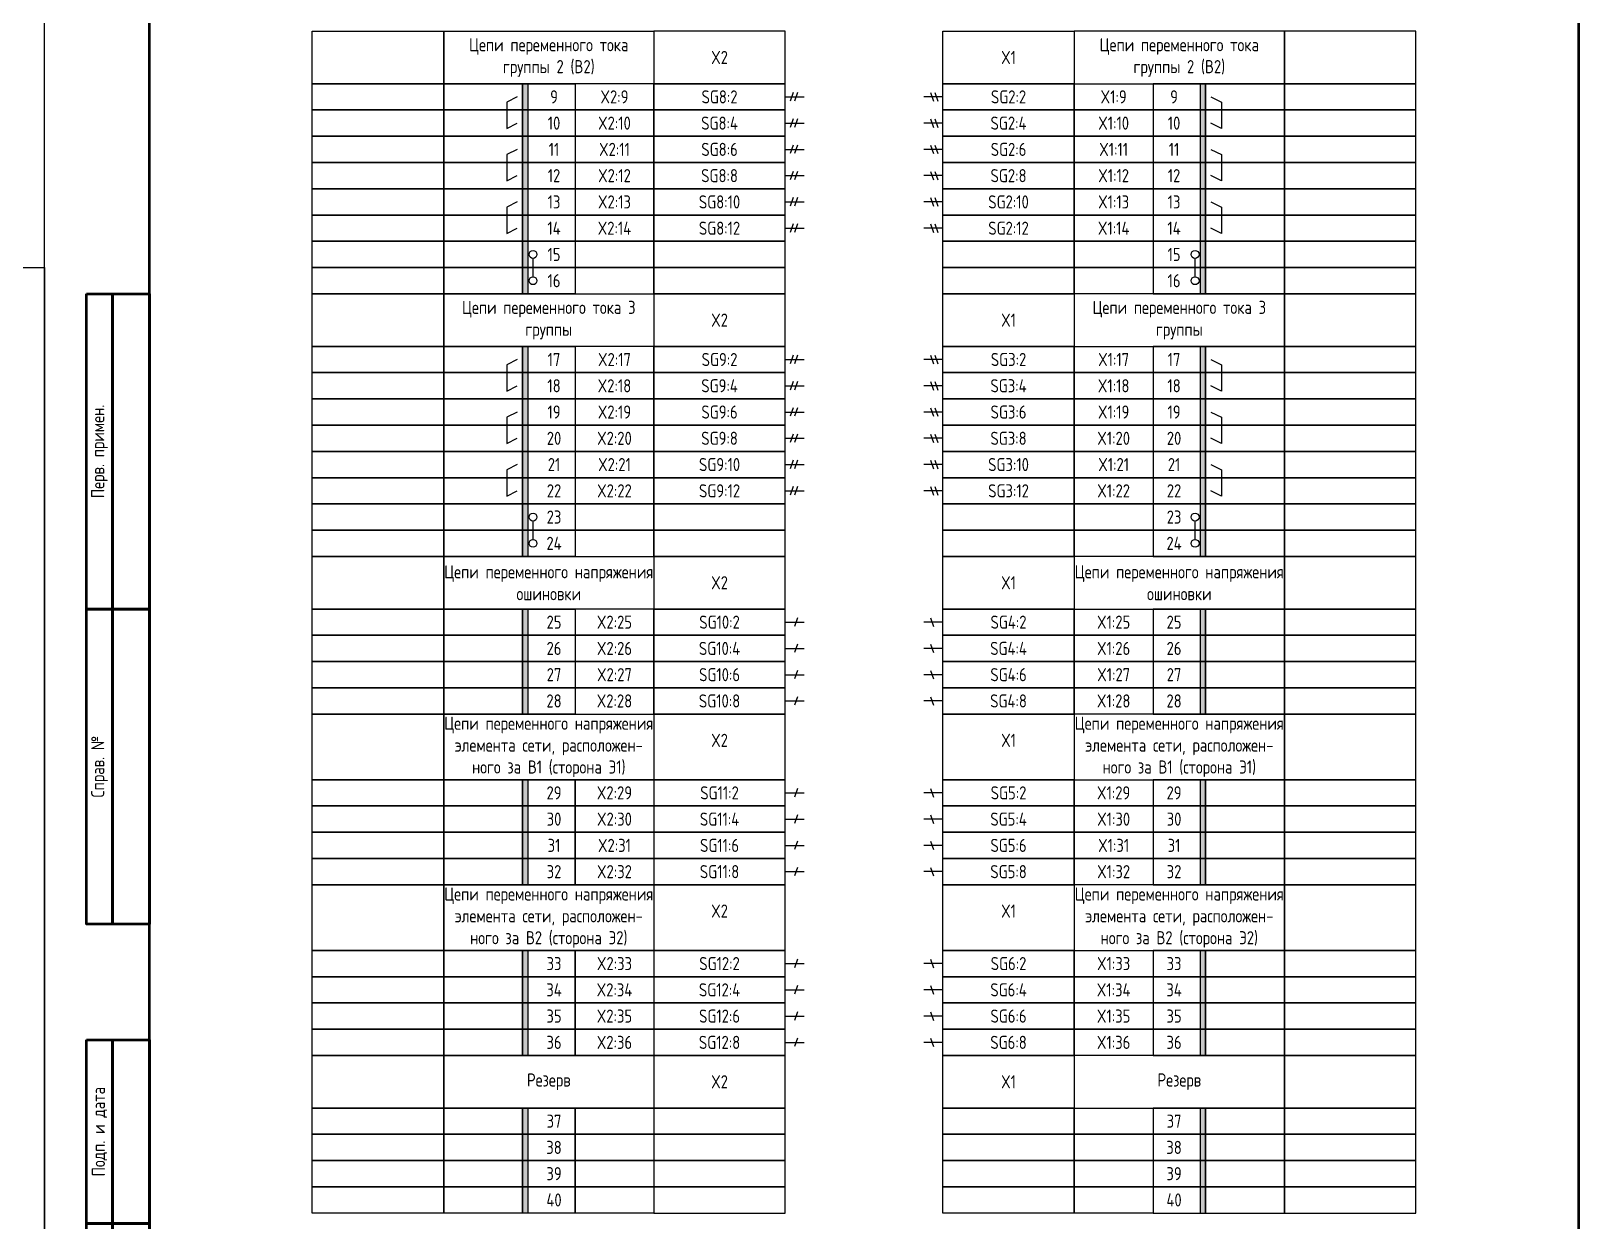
# Model space of a CAD drawing. Header units: millimetres. Extents: x -1102 to 3953, y -90 to 618.
# Drawn here: x 2517.5 to 2814.5, y 115.5 to 342 of the extents above; entities that cross this region are included whole.
import ezdxf

# ---------------------------------------------------------------- set-up
doc = ezdxf.new("R2010")
doc.units = ezdxf.units.MM
doc.styles.add('Gost_type_A', font='GOST_A.TTF')

# ---------------------------------------------------------------- blocks, each defined once
blk = doc.blocks.new('Штамп левый верхний')
at = {"lineweight": 50}
for points in [[(-12, 0), (-7, 0), (-7, -60), (-12, -60)], [(-7, 0), (0, 0), (0, -60), (-7, -60)], [(-12, -60), (-7, -60), (-7, -120), (-12, -120)], [(-7, -60), (0, -60), (0, -120), (-7, -120)]]:
    blk.add_lwpolyline(points, close=True, dxfattribs=at)
at = {"char_height": 2.5, "width": 60, "attachment_point": 5, "rotation": 90, "style": 'Gost_type_A'}
for s, insert in [('Перв. примен.', (-9.5, -30)), ('Справ. №', (-9.5, -90))]:
    blk.add_mtext(s, dxfattribs=dict(at, insert=insert))
blk = doc.blocks.new('Штамп левый нижний')
at = {"lineweight": 50}
for points in [[(-12, 145), (-7, 145), (-7, 110), (-12, 110)], [(-7, 145), (0, 145), (0, 110), (-7, 110)], [(-12, 110), (-7, 110), (-7, 85), (-12, 85)], [(-7, 110), (0, 110), (0, 85), (-7, 85)], [(-12, 85), (-7, 85), (-7, 60), (-12, 60)], [(-7, 85), (0, 85), (0, 60), (-7, 60)], [(-12, 60), (-7, 60), (-7, 25), (-12, 25)], [(-7, 60), (0, 60), (0, 25), (-7, 25)], [(-12, 25), (-7, 25), (-7, 0), (-12, 0)], [(-7, 25), (0, 25), (0, 0), (-7, 0)]]:
    blk.add_lwpolyline(points, close=True, dxfattribs=at)
at = {"char_height": 2.5, "attachment_point": 5, "rotation": 90, "style": 'Gost_type_A'}
for s, insert, width in [('Подп. и дата', (-9.5, 127.5), 35), ('Инв. № дубл.', (-9.5, 97.5), 25), ('Взам. инв. №', (-9.5, 72.5), 25), ('Подп. и дата', (-9.5, 42.5), 35), ('Инв. N подл.', (-9.5, 12.5), 25)]:
    blk.add_mtext(s, dxfattribs=dict(at, insert=insert, width=width))
blk = doc.blocks.new('Формат_А3')
blk.add_lwpolyline([(-420, 297), (0, 297), (0, 0), (-420, 0)], close=True)

msp = doc.modelspace()

# ---------------------------------------------------------------- hatches: boundary and pattern name
h = msp.add_hatch(color=256)
h.dxf.hatch_style = 1
h.paths.add_polyline_path([(2612, 332), (2611, 332), (2611, 292), (2612, 292)])
h = msp.add_hatch(color=256)
h.dxf.hatch_style = 1
h.paths.add_polyline_path([(2740, 332), (2741, 332), (2741, 292), (2740, 292)])
h = msp.add_hatch(color=256)
h.dxf.hatch_style = 1
h.paths.add_polyline_path([(2612, 282), (2611, 282), (2611, 242), (2612, 242)])
h = msp.add_hatch(color=256)
h.dxf.hatch_style = 1
h.paths.add_polyline_path([(2740, 282), (2741, 282), (2741, 242), (2740, 242)])
h = msp.add_hatch(color=256)
h.dxf.hatch_style = 1
h.paths.add_polyline_path([(2612, 232), (2611, 232), (2611, 212), (2612, 212)])
h = msp.add_hatch(color=256)
h.dxf.hatch_style = 1
h.paths.add_polyline_path([(2740, 232), (2741, 232), (2741, 212), (2740, 212)])
h = msp.add_hatch(color=256)
h.dxf.hatch_style = 1
h.paths.add_polyline_path([(2612, 199.5), (2611, 199.5), (2611, 179.5), (2612, 179.5)])
h = msp.add_hatch(color=256)
h.dxf.hatch_style = 1
h.paths.add_polyline_path([(2740, 199.5), (2741, 199.5), (2741, 179.5), (2740, 179.5)])
h = msp.add_hatch(color=256)
h.dxf.hatch_style = 1
h.paths.add_polyline_path([(2612, 167), (2611, 167), (2611, 147), (2612, 147)])
h = msp.add_hatch(color=256)
h.dxf.hatch_style = 1
h.paths.add_polyline_path([(2740, 167), (2741, 167), (2741, 147), (2740, 147)])
h = msp.add_hatch(color=256)
h.dxf.hatch_style = 1
h.paths.add_polyline_path([(2612, 137), (2611, 137), (2611, 117), (2612, 117)])
h = msp.add_hatch(color=256)
h.dxf.hatch_style = 1
h.paths.add_polyline_path([(2740, 137), (2741, 137), (2741, 117), (2740, 117)])

# ---------------------------------------------------------------- linework, layer by layer
for p, q in [((2662.54, 330.31), (2661.96, 328.69)), ((2663.33, 330.31), (2662.75, 328.69)), ((2688.67, 330.31), (2689.25, 328.69)), ((2689.46, 330.31), (2690.04, 328.69)), ((2661, 329.5), (2664.62, 329.5)), ((2691, 329.5), (2687.38, 329.5)), ((2661, 324.5), (2664.62, 324.5)), ((2662.54, 325.31), (2661.96, 323.69)), ((2663.33, 325.31), (2662.75, 323.69)), ((2691, 324.5), (2687.38, 324.5)), ((2688.67, 325.31), (2689.25, 323.69)), ((2689.46, 325.31), (2690.04, 323.69)), ((2661, 319.5), (2664.62, 319.5)), ((2662.54, 320.31), (2661.96, 318.69)), ((2663.33, 320.31), (2662.75, 318.69)), ((2691, 319.5), (2687.38, 319.5)), ((2688.67, 320.31), (2689.25, 318.69)), ((2689.46, 320.31), (2690.04, 318.69)), ((2662.54, 315.31), (2661.96, 313.69)), ((2663.33, 315.31), (2662.75, 313.69)), ((2688.67, 315.31), (2689.25, 313.69)), ((2689.46, 315.31), (2690.04, 313.69)), ((2661, 314.5), (2664.62, 314.5)), ((2691, 314.5), (2687.38, 314.5)), ((2661, 309.5), (2664.62, 309.5)), ((2662.54, 310.31), (2661.96, 308.69)), ((2663.33, 310.31), (2662.75, 308.69)), ((2691, 309.5), (2687.38, 309.5)), ((2688.67, 310.31), (2689.25, 308.69)), ((2689.46, 310.31), (2690.04, 308.69)), ((2661, 304.5), (2664.62, 304.5)), ((2662.54, 305.31), (2661.96, 303.69)), ((2663.33, 305.31), (2662.75, 303.69)), ((2691, 304.5), (2687.38, 304.5)), ((2688.67, 305.31), (2689.25, 303.69)), ((2689.46, 305.31), (2690.04, 303.69)), ((2613, 295.25), (2613, 298.75)), ((2739, 295.25), (2739, 298.75)), ((2661, 279.5), (2664.62, 279.5)), ((2662.54, 280.31), (2661.96, 278.69)), ((2663.33, 280.31), (2662.75, 278.69)), ((2691, 279.5), (2687.38, 279.5)), ((2688.67, 280.31), (2689.25, 278.69)), ((2689.46, 280.31), (2690.04, 278.69)), ((2661, 274.5), (2664.62, 274.5)), ((2662.54, 275.31), (2661.96, 273.69)), ((2663.33, 275.31), (2662.75, 273.69)), ((2691, 274.5), (2687.38, 274.5)), ((2688.67, 275.31), (2689.25, 273.69)), ((2689.46, 275.31), (2690.04, 273.69)), ((2662.54, 270.31), (2661.96, 268.69)), ((2663.33, 270.31), (2662.75, 268.69)), ((2688.67, 270.31), (2689.25, 268.69)), ((2689.46, 270.31), (2690.04, 268.69)), ((2661, 269.5), (2664.62, 269.5)), ((2691, 269.5), (2687.38, 269.5)), ((2661, 264.5), (2664.62, 264.5)), ((2662.54, 265.31), (2661.96, 263.69)), ((2663.33, 265.31), (2662.75, 263.69)), ((2691, 264.5), (2687.38, 264.5)), ((2688.67, 265.31), (2689.25, 263.69)), ((2689.46, 265.31), (2690.04, 263.69)), ((2661, 259.5), (2664.62, 259.5)), ((2662.54, 260.31), (2661.96, 258.69)), ((2663.33, 260.31), (2662.75, 258.69)), ((2691, 259.5), (2687.38, 259.5)), ((2688.67, 260.31), (2689.25, 258.69)), ((2689.46, 260.31), (2690.04, 258.69)), ((2661, 254.5), (2664.62, 254.5)), ((2662.54, 255.31), (2661.96, 253.69)), ((2663.33, 255.31), (2662.75, 253.69)), ((2691, 254.5), (2687.38, 254.5)), ((2688.67, 255.31), (2689.25, 253.69)), ((2689.46, 255.31), (2690.04, 253.69)), ((2613, 245.25), (2613, 248.75)), ((2739, 245.25), (2739, 248.75)), ((2661, 229.5), (2664.62, 229.5)), ((2663.33, 230.31), (2662.75, 228.69)), ((2691, 229.5), (2687.38, 229.5)), ((2688.67, 230.31), (2689.25, 228.69)), ((2661, 224.5), (2664.62, 224.5)), ((2663.33, 225.31), (2662.75, 223.69)), ((2691, 224.5), (2687.38, 224.5)), ((2688.67, 225.31), (2689.25, 223.69)), ((2663.33, 220.31), (2662.75, 218.69)), ((2688.67, 220.31), (2689.25, 218.69)), ((2661, 219.5), (2664.62, 219.5)), ((2691, 219.5), (2687.38, 219.5)), ((2661, 214.5), (2664.62, 214.5)), ((2663.33, 215.31), (2662.75, 213.69)), ((2691, 214.5), (2687.38, 214.5)), ((2688.67, 215.31), (2689.25, 213.69)), ((2661, 197), (2664.62, 197)), ((2663.33, 197.81), (2662.75, 196.19)), ((2691, 197), (2687.38, 197)), ((2688.67, 197.81), (2689.25, 196.19)), ((2661, 192), (2664.62, 192)), ((2663.33, 192.81), (2662.75, 191.19)), ((2691, 192), (2687.38, 192)), ((2688.67, 192.81), (2689.25, 191.19)), ((2663.33, 187.81), (2662.75, 186.19)), ((2688.67, 187.81), (2689.25, 186.19)), ((2661, 187), (2664.62, 187)), ((2691, 187), (2687.38, 187)), ((2661, 182), (2664.62, 182)), ((2663.33, 182.81), (2662.75, 181.19)), ((2691, 182), (2687.38, 182)), ((2688.67, 182.81), (2689.25, 181.19)), ((2661, 164.5), (2664.62, 164.5)), ((2663.33, 165.31), (2662.75, 163.69)), ((2691, 164.5), (2687.38, 164.5)), ((2688.67, 165.31), (2689.25, 163.69)), ((2661, 159.5), (2664.62, 159.5)), ((2663.33, 160.31), (2662.75, 158.69)), ((2691, 159.5), (2687.38, 159.5)), ((2688.67, 160.31), (2689.25, 158.69)), ((2661, 154.5), (2664.62, 154.5)), ((2663.33, 155.31), (2662.75, 153.69)), ((2691, 154.5), (2687.38, 154.5)), ((2688.67, 155.31), (2689.25, 153.69)), ((2661, 149.5), (2664.62, 149.5)), ((2663.33, 150.31), (2662.75, 148.69)), ((2691, 149.5), (2687.38, 149.5)), ((2688.67, 150.31), (2689.25, 148.69))]:
    msp.add_line(p, q)
for points in [[(2817, 420), (2817, 0), (2520, 0), (2520, 420)], [(2571, 342), (2596, 342), (2596, 332), (2571, 332)], [(2596, 342), (2636, 342), (2636, 332), (2596, 332)], [(2661, 342), (2636, 342), (2636, 332), (2661, 332)], [(2691, 342), (2716, 342), (2716, 332), (2691, 332)], [(2756, 342), (2716, 342), (2716, 332), (2756, 332)], [(2781, 342), (2756, 342), (2756, 332), (2781, 332)], [(2571, 332), (2596, 332), (2596, 327), (2571, 327)], [(2596, 332), (2611, 332), (2611, 327), (2596, 327)], [(2611, 332), (2621, 332), (2621, 327), (2611, 327)], [(2636, 332), (2621, 332), (2621, 327), (2636, 327)], [(2661, 332), (2636, 332), (2636, 327), (2661, 327)], [(2691, 332), (2716, 332), (2716, 327), (2691, 327)], [(2716, 332), (2731, 332), (2731, 327), (2716, 327)], [(2741, 332), (2731, 332), (2731, 327), (2741, 327)], [(2756, 332), (2741, 332), (2741, 327), (2756, 327)], [(2781, 332), (2756, 332), (2756, 327), (2781, 327)], [(2571, 327), (2596, 327), (2596, 322), (2571, 322)], [(2596, 327), (2611, 327), (2611, 322), (2596, 322)], [(2611, 327), (2621, 327), (2621, 322), (2611, 322)], [(2636, 327), (2621, 327), (2621, 322), (2636, 322)], [(2661, 327), (2636, 327), (2636, 322), (2661, 322)], [(2691, 327), (2716, 327), (2716, 322), (2691, 322)], [(2716, 327), (2731, 327), (2731, 322), (2716, 322)], [(2741, 327), (2731, 327), (2731, 322), (2741, 322)], [(2756, 327), (2741, 327), (2741, 322), (2756, 322)], [(2781, 327), (2756, 327), (2756, 322), (2781, 322)], [(2571, 322), (2596, 322), (2596, 317), (2571, 317)], [(2596, 322), (2611, 322), (2611, 317), (2596, 317)], [(2611, 322), (2621, 322), (2621, 317), (2611, 317)], [(2636, 322), (2621, 322), (2621, 317), (2636, 317)], [(2661, 322), (2636, 322), (2636, 317), (2661, 317)], [(2691, 322), (2716, 322), (2716, 317), (2691, 317)], [(2716, 322), (2731, 322), (2731, 317), (2716, 317)], [(2741, 322), (2731, 322), (2731, 317), (2741, 317)], [(2756, 322), (2741, 322), (2741, 317), (2756, 317)], [(2781, 322), (2756, 322), (2756, 317), (2781, 317)], [(2571, 317), (2596, 317), (2596, 312), (2571, 312)], [(2596, 317), (2611, 317), (2611, 312), (2596, 312)], [(2611, 317), (2621, 317), (2621, 312), (2611, 312)], [(2636, 317), (2621, 317), (2621, 312), (2636, 312)], [(2661, 317), (2636, 317), (2636, 312), (2661, 312)], [(2691, 317), (2716, 317), (2716, 312), (2691, 312)], [(2716, 317), (2731, 317), (2731, 312), (2716, 312)], [(2741, 317), (2731, 317), (2731, 312), (2741, 312)], [(2756, 317), (2741, 317), (2741, 312), (2756, 312)], [(2781, 317), (2756, 317), (2756, 312), (2781, 312)], [(2571, 312), (2596, 312), (2596, 307), (2571, 307)], [(2596, 312), (2611, 312), (2611, 307), (2596, 307)], [(2611, 312), (2621, 312), (2621, 307), (2611, 307)], [(2636, 312), (2621, 312), (2621, 307), (2636, 307)], [(2661, 312), (2636, 312), (2636, 307), (2661, 307)], [(2691, 312), (2716, 312), (2716, 307), (2691, 307)], [(2716, 312), (2731, 312), (2731, 307), (2716, 307)], [(2741, 312), (2731, 312), (2731, 307), (2741, 307)], [(2756, 312), (2741, 312), (2741, 307), (2756, 307)], [(2781, 312), (2756, 312), (2756, 307), (2781, 307)], [(2571, 307), (2596, 307), (2596, 302), (2571, 302)], [(2596, 307), (2611, 307), (2611, 302), (2596, 302)], [(2611, 307), (2621, 307), (2621, 302), (2611, 302)], [(2636, 307), (2621, 307), (2621, 302), (2636, 302)], [(2661, 307), (2636, 307), (2636, 302), (2661, 302)], [(2691, 307), (2716, 307), (2716, 302), (2691, 302)], [(2716, 307), (2731, 307), (2731, 302), (2716, 302)], [(2741, 307), (2731, 307), (2731, 302), (2741, 302)], [(2756, 307), (2741, 307), (2741, 302), (2756, 302)], [(2781, 307), (2756, 307), (2756, 302), (2781, 302)], [(2571, 302), (2596, 302), (2596, 297), (2571, 297)], [(2596, 302), (2611, 302), (2611, 297), (2596, 297)], [(2611, 302), (2621, 302), (2621, 297), (2611, 297)], [(2636, 302), (2621, 302), (2621, 297), (2636, 297)], [(2661, 302), (2636, 302), (2636, 297), (2661, 297)], [(2691, 302), (2716, 302), (2716, 297), (2691, 297)], [(2716, 302), (2731, 302), (2731, 297), (2716, 297)], [(2741, 302), (2731, 302), (2731, 297), (2741, 297)], [(2756, 302), (2741, 302), (2741, 297), (2756, 297)], [(2781, 302), (2756, 302), (2756, 297), (2781, 297)], [(2571, 297), (2596, 297), (2596, 292), (2571, 292)], [(2596, 297), (2611, 297), (2611, 292), (2596, 292)], [(2611, 297), (2621, 297), (2621, 292), (2611, 292)], [(2636, 297), (2621, 297), (2621, 292), (2636, 292)], [(2661, 297), (2636, 297), (2636, 292), (2661, 292)], [(2691, 297), (2716, 297), (2716, 292), (2691, 292)], [(2716, 297), (2731, 297), (2731, 292), (2716, 292)], [(2741, 297), (2731, 297), (2731, 292), (2741, 292)], [(2756, 297), (2741, 297), (2741, 292), (2756, 292)], [(2781, 297), (2756, 297), (2756, 292), (2781, 292)], [(2571, 292), (2596, 292), (2596, 282), (2571, 282)], [(2596, 292), (2636, 292), (2636, 282), (2596, 282)], [(2661, 292), (2636, 292), (2636, 282), (2661, 282)], [(2691, 292), (2716, 292), (2716, 282), (2691, 282)], [(2756, 292), (2716, 292), (2716, 282), (2756, 282)], [(2781, 292), (2756, 292), (2756, 282), (2781, 282)], [(2571, 282), (2596, 282), (2596, 277), (2571, 277)], [(2596, 282), (2611, 282), (2611, 277), (2596, 277)], [(2611, 282), (2621, 282), (2621, 277), (2611, 277)], [(2636, 282), (2621, 282), (2621, 277), (2636, 277)], [(2661, 282), (2636, 282), (2636, 277), (2661, 277)], [(2691, 282), (2716, 282), (2716, 277), (2691, 277)], [(2716, 282), (2731, 282), (2731, 277), (2716, 277)], [(2741, 282), (2731, 282), (2731, 277), (2741, 277)], [(2756, 282), (2741, 282), (2741, 277), (2756, 277)], [(2781, 282), (2756, 282), (2756, 277), (2781, 277)], [(2571, 277), (2596, 277), (2596, 272), (2571, 272)], [(2596, 277), (2611, 277), (2611, 272), (2596, 272)], [(2611, 277), (2621, 277), (2621, 272), (2611, 272)], [(2636, 277), (2621, 277), (2621, 272), (2636, 272)], [(2661, 277), (2636, 277), (2636, 272), (2661, 272)], [(2691, 277), (2716, 277), (2716, 272), (2691, 272)], [(2716, 277), (2731, 277), (2731, 272), (2716, 272)], [(2741, 277), (2731, 277), (2731, 272), (2741, 272)], [(2756, 277), (2741, 277), (2741, 272), (2756, 272)], [(2781, 277), (2756, 277), (2756, 272), (2781, 272)], [(2571, 272), (2596, 272), (2596, 267), (2571, 267)], [(2596, 272), (2611, 272), (2611, 267), (2596, 267)], [(2611, 272), (2621, 272), (2621, 267), (2611, 267)], [(2636, 272), (2621, 272), (2621, 267), (2636, 267)], [(2661, 272), (2636, 272), (2636, 267), (2661, 267)], [(2691, 272), (2716, 272), (2716, 267), (2691, 267)], [(2716, 272), (2731, 272), (2731, 267), (2716, 267)], [(2741, 272), (2731, 272), (2731, 267), (2741, 267)], [(2756, 272), (2741, 272), (2741, 267), (2756, 267)], [(2781, 272), (2756, 272), (2756, 267), (2781, 267)], [(2571, 267), (2596, 267), (2596, 262), (2571, 262)], [(2596, 267), (2611, 267), (2611, 262), (2596, 262)], [(2611, 267), (2621, 267), (2621, 262), (2611, 262)], [(2636, 267), (2621, 267), (2621, 262), (2636, 262)], [(2661, 267), (2636, 267), (2636, 262), (2661, 262)], [(2691, 267), (2716, 267), (2716, 262), (2691, 262)], [(2716, 267), (2731, 267), (2731, 262), (2716, 262)], [(2741, 267), (2731, 267), (2731, 262), (2741, 262)], [(2756, 267), (2741, 267), (2741, 262), (2756, 262)], [(2781, 267), (2756, 267), (2756, 262), (2781, 262)], [(2571, 262), (2596, 262), (2596, 257), (2571, 257)], [(2596, 262), (2611, 262), (2611, 257), (2596, 257)], [(2611, 262), (2621, 262), (2621, 257), (2611, 257)], [(2636, 262), (2621, 262), (2621, 257), (2636, 257)], [(2661, 262), (2636, 262), (2636, 257), (2661, 257)], [(2691, 262), (2716, 262), (2716, 257), (2691, 257)], [(2716, 262), (2731, 262), (2731, 257), (2716, 257)], [(2741, 262), (2731, 262), (2731, 257), (2741, 257)], [(2756, 262), (2741, 262), (2741, 257), (2756, 257)], [(2781, 262), (2756, 262), (2756, 257), (2781, 257)], [(2571, 257), (2596, 257), (2596, 252), (2571, 252)], [(2596, 257), (2611, 257), (2611, 252), (2596, 252)], [(2611, 257), (2621, 257), (2621, 252), (2611, 252)], [(2636, 257), (2621, 257), (2621, 252), (2636, 252)], [(2661, 257), (2636, 257), (2636, 252), (2661, 252)], [(2691, 257), (2716, 257), (2716, 252), (2691, 252)], [(2716, 257), (2731, 257), (2731, 252), (2716, 252)], [(2741, 257), (2731, 257), (2731, 252), (2741, 252)], [(2756, 257), (2741, 257), (2741, 252), (2756, 252)], [(2781, 257), (2756, 257), (2756, 252), (2781, 252)], [(2571, 252), (2596, 252), (2596, 247), (2571, 247)], [(2596, 252), (2611, 252), (2611, 247), (2596, 247)], [(2611, 252), (2621, 252), (2621, 247), (2611, 247)], [(2636, 252), (2621, 252), (2621, 247), (2636, 247)], [(2661, 252), (2636, 252), (2636, 247), (2661, 247)], [(2691, 252), (2716, 252), (2716, 247), (2691, 247)], [(2716, 252), (2731, 252), (2731, 247), (2716, 247)], [(2741, 252), (2731, 252), (2731, 247), (2741, 247)], [(2756, 252), (2741, 252), (2741, 247), (2756, 247)], [(2781, 252), (2756, 252), (2756, 247), (2781, 247)], [(2571, 247), (2596, 247), (2596, 242), (2571, 242)], [(2596, 247), (2611, 247), (2611, 242), (2596, 242)], [(2611, 247), (2621, 247), (2621, 242), (2611, 242)], [(2636, 247), (2621, 247), (2621, 242), (2636, 242)], [(2661, 247), (2636, 247), (2636, 242), (2661, 242)], [(2691, 247), (2716, 247), (2716, 242), (2691, 242)], [(2716, 247), (2731, 247), (2731, 242), (2716, 242)], [(2741, 247), (2731, 247), (2731, 242), (2741, 242)], [(2756, 247), (2741, 247), (2741, 242), (2756, 242)], [(2781, 247), (2756, 247), (2756, 242), (2781, 242)], [(2571, 242), (2596, 242), (2596, 232), (2571, 232)], [(2596, 242), (2636, 242), (2636, 232), (2596, 232)], [(2661, 242), (2636, 242), (2636, 232), (2661, 232)], [(2691, 242), (2716, 242), (2716, 232), (2691, 232)], [(2756, 242), (2716, 242), (2716, 232), (2756, 232)], [(2781, 242), (2756, 242), (2756, 232), (2781, 232)], [(2571, 232), (2596, 232), (2596, 227), (2571, 227)], [(2596, 232), (2611, 232), (2611, 227), (2596, 227)], [(2611, 232), (2621, 232), (2621, 227), (2611, 227)], [(2636, 232), (2621, 232), (2621, 227), (2636, 227)], [(2661, 232), (2636, 232), (2636, 227), (2661, 227)], [(2691, 232), (2716, 232), (2716, 227), (2691, 227)], [(2716, 232), (2731, 232), (2731, 227), (2716, 227)], [(2741, 232), (2731, 232), (2731, 227), (2741, 227)], [(2756, 232), (2741, 232), (2741, 227), (2756, 227)], [(2781, 232), (2756, 232), (2756, 227), (2781, 227)], [(2571, 227), (2596, 227), (2596, 222), (2571, 222)], [(2596, 227), (2611, 227), (2611, 222), (2596, 222)], [(2611, 227), (2621, 227), (2621, 222), (2611, 222)], [(2636, 227), (2621, 227), (2621, 222), (2636, 222)], [(2661, 227), (2636, 227), (2636, 222), (2661, 222)], [(2691, 227), (2716, 227), (2716, 222), (2691, 222)], [(2716, 227), (2731, 227), (2731, 222), (2716, 222)], [(2741, 227), (2731, 227), (2731, 222), (2741, 222)], [(2756, 227), (2741, 227), (2741, 222), (2756, 222)], [(2781, 227), (2756, 227), (2756, 222), (2781, 222)], [(2571, 222), (2596, 222), (2596, 217), (2571, 217)], [(2596, 222), (2611, 222), (2611, 217), (2596, 217)], [(2611, 222), (2621, 222), (2621, 217), (2611, 217)], [(2636, 222), (2621, 222), (2621, 217), (2636, 217)], [(2661, 222), (2636, 222), (2636, 217), (2661, 217)], [(2691, 222), (2716, 222), (2716, 217), (2691, 217)], [(2716, 222), (2731, 222), (2731, 217), (2716, 217)], [(2741, 222), (2731, 222), (2731, 217), (2741, 217)], [(2756, 222), (2741, 222), (2741, 217), (2756, 217)], [(2781, 222), (2756, 222), (2756, 217), (2781, 217)], [(2571, 217), (2596, 217), (2596, 212), (2571, 212)], [(2596, 217), (2611, 217), (2611, 212), (2596, 212)], [(2611, 217), (2621, 217), (2621, 212), (2611, 212)], [(2636, 217), (2621, 217), (2621, 212), (2636, 212)], [(2661, 217), (2636, 217), (2636, 212), (2661, 212)], [(2691, 217), (2716, 217), (2716, 212), (2691, 212)], [(2716, 217), (2731, 217), (2731, 212), (2716, 212)], [(2741, 217), (2731, 217), (2731, 212), (2741, 212)], [(2756, 217), (2741, 217), (2741, 212), (2756, 212)], [(2781, 217), (2756, 217), (2756, 212), (2781, 212)], [(2571, 212), (2596, 212), (2596, 199.5), (2571, 199.5)], [(2596, 212), (2636, 212), (2636, 199.5), (2596, 199.5)], [(2661, 212), (2636, 212), (2636, 199.5), (2661, 199.5)], [(2691, 212), (2716, 212), (2716, 199.5), (2691, 199.5)], [(2756, 212), (2716, 212), (2716, 199.5), (2756, 199.5)], [(2781, 212), (2756, 212), (2756, 199.5), (2781, 199.5)], [(2571, 199.5), (2596, 199.5), (2596, 194.5), (2571, 194.5)], [(2596, 199.5), (2611, 199.5), (2611, 194.5), (2596, 194.5)], [(2611, 199.5), (2621, 199.5), (2621, 194.5), (2611, 194.5)], [(2621, 199.5), (2636, 199.5), (2636, 194.5), (2621, 194.5)], [(2661, 199.5), (2636, 199.5), (2636, 194.5), (2661, 194.5)], [(2691, 199.5), (2716, 199.5), (2716, 194.5), (2691, 194.5)], [(2716, 199.5), (2731, 199.5), (2731, 194.5), (2716, 194.5)], [(2741, 199.5), (2731, 199.5), (2731, 194.5), (2741, 194.5)], [(2756, 199.5), (2741, 199.5), (2741, 194.5), (2756, 194.5)], [(2781, 199.5), (2756, 199.5), (2756, 194.5), (2781, 194.5)], [(2571, 194.5), (2596, 194.5), (2596, 189.5), (2571, 189.5)], [(2596, 194.5), (2611, 194.5), (2611, 189.5), (2596, 189.5)], [(2611, 194.5), (2621, 194.5), (2621, 189.5), (2611, 189.5)], [(2621, 194.5), (2636, 194.5), (2636, 189.5), (2621, 189.5)], [(2661, 194.5), (2636, 194.5), (2636, 189.5), (2661, 189.5)], [(2691, 194.5), (2716, 194.5), (2716, 189.5), (2691, 189.5)], [(2716, 194.5), (2731, 194.5), (2731, 189.5), (2716, 189.5)], [(2741, 194.5), (2731, 194.5), (2731, 189.5), (2741, 189.5)], [(2756, 194.5), (2741, 194.5), (2741, 189.5), (2756, 189.5)], [(2781, 194.5), (2756, 194.5), (2756, 189.5), (2781, 189.5)], [(2571, 189.5), (2596, 189.5), (2596, 184.5), (2571, 184.5)], [(2596, 189.5), (2611, 189.5), (2611, 184.5), (2596, 184.5)], [(2611, 189.5), (2621, 189.5), (2621, 184.5), (2611, 184.5)], [(2621, 189.5), (2636, 189.5), (2636, 184.5), (2621, 184.5)], [(2661, 189.5), (2636, 189.5), (2636, 184.5), (2661, 184.5)], [(2691, 189.5), (2716, 189.5), (2716, 184.5), (2691, 184.5)], [(2716, 189.5), (2731, 189.5), (2731, 184.5), (2716, 184.5)], [(2741, 189.5), (2731, 189.5), (2731, 184.5), (2741, 184.5)], [(2756, 189.5), (2741, 189.5), (2741, 184.5), (2756, 184.5)], [(2781, 189.5), (2756, 189.5), (2756, 184.5), (2781, 184.5)], [(2571, 184.5), (2596, 184.5), (2596, 179.5), (2571, 179.5)], [(2596, 184.5), (2611, 184.5), (2611, 179.5), (2596, 179.5)], [(2611, 184.5), (2621, 184.5), (2621, 179.5), (2611, 179.5)], [(2621, 184.5), (2636, 184.5), (2636, 179.5), (2621, 179.5)], [(2661, 184.5), (2636, 184.5), (2636, 179.5), (2661, 179.5)], [(2691, 184.5), (2716, 184.5), (2716, 179.5), (2691, 179.5)], [(2716, 184.5), (2731, 184.5), (2731, 179.5), (2716, 179.5)], [(2741, 184.5), (2731, 184.5), (2731, 179.5), (2741, 179.5)], [(2756, 184.5), (2741, 184.5), (2741, 179.5), (2756, 179.5)], [(2781, 184.5), (2756, 184.5), (2756, 179.5), (2781, 179.5)], [(2571, 179.5), (2596, 179.5), (2596, 167), (2571, 167)], [(2596, 179.5), (2636, 179.5), (2636, 167), (2596, 167)], [(2661, 179.5), (2636, 179.5), (2636, 167), (2661, 167)], [(2691, 179.5), (2716, 179.5), (2716, 167), (2691, 167)], [(2756, 179.5), (2716, 179.5), (2716, 167), (2756, 167)], [(2781, 179.5), (2756, 179.5), (2756, 167), (2781, 167)], [(2571, 167), (2596, 167), (2596, 162), (2571, 162)], [(2596, 167), (2611, 167), (2611, 162), (2596, 162)], [(2611, 167), (2621, 167), (2621, 162), (2611, 162)], [(2621, 167), (2636, 167), (2636, 162), (2621, 162)], [(2661, 167), (2636, 167), (2636, 162), (2661, 162)], [(2691, 167), (2716, 167), (2716, 162), (2691, 162)], [(2716, 167), (2731, 167), (2731, 162), (2716, 162)], [(2741, 167), (2731, 167), (2731, 162), (2741, 162)], [(2756, 167), (2741, 167), (2741, 162), (2756, 162)], [(2781, 167), (2756, 167), (2756, 162), (2781, 162)], [(2571, 162), (2596, 162), (2596, 157), (2571, 157)], [(2596, 162), (2611, 162), (2611, 157), (2596, 157)], [(2611, 162), (2621, 162), (2621, 157), (2611, 157)], [(2621, 162), (2636, 162), (2636, 157), (2621, 157)], [(2661, 162), (2636, 162), (2636, 157), (2661, 157)], [(2691, 162), (2716, 162), (2716, 157), (2691, 157)], [(2716, 162), (2731, 162), (2731, 157), (2716, 157)], [(2741, 162), (2731, 162), (2731, 157), (2741, 157)], [(2756, 162), (2741, 162), (2741, 157), (2756, 157)], [(2781, 162), (2756, 162), (2756, 157), (2781, 157)], [(2571, 157), (2596, 157), (2596, 152), (2571, 152)], [(2596, 157), (2611, 157), (2611, 152), (2596, 152)], [(2611, 157), (2621, 157), (2621, 152), (2611, 152)], [(2621, 157), (2636, 157), (2636, 152), (2621, 152)], [(2661, 157), (2636, 157), (2636, 152), (2661, 152)], [(2691, 157), (2716, 157), (2716, 152), (2691, 152)], [(2716, 157), (2731, 157), (2731, 152), (2716, 152)], [(2741, 157), (2731, 157), (2731, 152), (2741, 152)], [(2756, 157), (2741, 157), (2741, 152), (2756, 152)], [(2781, 157), (2756, 157), (2756, 152), (2781, 152)], [(2571, 152), (2596, 152), (2596, 147), (2571, 147)], [(2596, 152), (2611, 152), (2611, 147), (2596, 147)], [(2611, 152), (2621, 152), (2621, 147), (2611, 147)], [(2621, 152), (2636, 152), (2636, 147), (2621, 147)], [(2661, 152), (2636, 152), (2636, 147), (2661, 147)], [(2691, 152), (2716, 152), (2716, 147), (2691, 147)], [(2716, 152), (2731, 152), (2731, 147), (2716, 147)], [(2741, 152), (2731, 152), (2731, 147), (2741, 147)], [(2756, 152), (2741, 152), (2741, 147), (2756, 147)], [(2781, 152), (2756, 152), (2756, 147), (2781, 147)], [(2571, 147), (2596, 147), (2596, 137), (2571, 137)], [(2596, 147), (2636, 147), (2636, 137), (2596, 137)], [(2661, 147), (2636, 147), (2636, 137), (2661, 137)], [(2691, 147), (2716, 147), (2716, 137), (2691, 137)], [(2756, 147), (2716, 147), (2716, 137), (2756, 137)], [(2781, 147), (2756, 147), (2756, 137), (2781, 137)], [(2571, 137), (2596, 137), (2596, 132), (2571, 132)], [(2596, 137), (2611, 137), (2611, 132), (2596, 132)], [(2611, 137), (2621, 137), (2621, 132), (2611, 132)], [(2621, 137), (2636, 137), (2636, 132), (2621, 132)], [(2661, 137), (2636, 137), (2636, 132), (2661, 132)], [(2691, 137), (2716, 137), (2716, 132), (2691, 132)], [(2716, 137), (2731, 137), (2731, 132), (2716, 132)], [(2741, 137), (2731, 137), (2731, 132), (2741, 132)], [(2756, 137), (2741, 137), (2741, 132), (2756, 132)], [(2781, 137), (2756, 137), (2756, 132), (2781, 132)], [(2571, 132), (2596, 132), (2596, 127), (2571, 127)], [(2596, 132), (2611, 132), (2611, 127), (2596, 127)], [(2611, 132), (2621, 132), (2621, 127), (2611, 127)], [(2621, 132), (2636, 132), (2636, 127), (2621, 127)], [(2661, 132), (2636, 132), (2636, 127), (2661, 127)], [(2691, 132), (2716, 132), (2716, 127), (2691, 127)], [(2716, 132), (2731, 132), (2731, 127), (2716, 127)], [(2741, 132), (2731, 132), (2731, 127), (2741, 127)], [(2756, 132), (2741, 132), (2741, 127), (2756, 127)], [(2781, 132), (2756, 132), (2756, 127), (2781, 127)], [(2571, 127), (2596, 127), (2596, 122), (2571, 122)], [(2596, 127), (2611, 127), (2611, 122), (2596, 122)], [(2611, 127), (2621, 127), (2621, 122), (2611, 122)], [(2621, 127), (2636, 127), (2636, 122), (2621, 122)], [(2661, 127), (2636, 127), (2636, 122), (2661, 122)], [(2691, 127), (2716, 127), (2716, 122), (2691, 122)], [(2716, 127), (2731, 127), (2731, 122), (2716, 122)], [(2741, 127), (2731, 127), (2731, 122), (2741, 122)], [(2756, 127), (2741, 127), (2741, 122), (2756, 122)], [(2781, 127), (2756, 127), (2756, 122), (2781, 122)], [(2571, 122), (2596, 122), (2596, 117), (2571, 117)], [(2596, 122), (2611, 122), (2611, 117), (2596, 117)], [(2611, 122), (2621, 122), (2621, 117), (2611, 117)], [(2621, 122), (2636, 122), (2636, 117), (2621, 117)], [(2661, 122), (2636, 122), (2636, 117), (2661, 117)], [(2691, 122), (2716, 122), (2716, 117), (2691, 117)], [(2716, 122), (2731, 122), (2731, 117), (2716, 117)], [(2741, 122), (2731, 122), (2731, 117), (2741, 117)], [(2756, 122), (2741, 122), (2741, 117), (2756, 117)], [(2781, 122), (2756, 122), (2756, 117), (2781, 117)]]:
    msp.add_lwpolyline(points, close=True)
at = {"lineweight": 50}
msp.add_lwpolyline([(2812, 415), (2812, 5), (2540, 5), (2540, 415)], close=True, dxfattribs=at)
for points in [[(2611, 292), (2611, 332), (2612, 332), (2612, 292)], [(2741, 292), (2741, 332), (2740, 332), (2740, 292)], [(2610, 329.5), (2608, 328.5), (2608, 323.5), (2610, 324.5)], [(2742, 329.5), (2744, 328.5), (2744, 323.5), (2742, 324.5)], [(2610, 319.5), (2608, 318.5), (2608, 313.5), (2610, 314.5)], [(2742, 319.5), (2744, 318.5), (2744, 313.5), (2742, 314.5)], [(2610, 309.5), (2608, 308.5), (2608, 303.5), (2610, 304.5)], [(2742, 309.5), (2744, 308.5), (2744, 303.5), (2742, 304.5)], [(2610, 279.5), (2608, 278.5), (2608, 273.5), (2610, 274.5)], [(2611, 242), (2611, 282), (2612, 282), (2612, 242)], [(2741, 242), (2741, 282), (2740, 282), (2740, 242)], [(2742, 279.5), (2744, 278.5), (2744, 273.5), (2742, 274.5)], [(2610, 269.5), (2608, 268.5), (2608, 263.5), (2610, 264.5)], [(2742, 269.5), (2744, 268.5), (2744, 263.5), (2742, 264.5)], [(2610, 259.5), (2608, 258.5), (2608, 253.5), (2610, 254.5)], [(2742, 259.5), (2744, 258.5), (2744, 253.5), (2742, 254.5)], [(2611, 212), (2611, 232), (2612, 232), (2612, 212)], [(2741, 212), (2741, 232), (2740, 232), (2740, 212)], [(2611, 179.5), (2611, 199.5), (2612, 199.5), (2612, 179.5)], [(2741, 179.5), (2741, 199.5), (2740, 199.5), (2740, 179.5)], [(2611, 147), (2611, 167), (2612, 167), (2612, 147)], [(2741, 147), (2741, 167), (2740, 167), (2740, 147)], [(2611, 117), (2611, 137), (2612, 137), (2612, 117)], [(2741, 117), (2741, 137), (2740, 137), (2740, 117)]]:
    msp.add_lwpolyline(points)
for centre in [(2613, 299.5), (2739, 299.5), (2613, 294.5), (2739, 294.5), (2613, 249.5), (2739, 249.5), (2613, 244.5), (2739, 244.5)]:
    msp.add_circle(centre, 0.75)

# ---------------------------------------------------------------- block references
for name, p in [('Формат_А3', (2520, 0)), ('Штамп левый верхний', (2540, 292)), ('Штамп левый нижний', (2540, 5))]:
    msp.add_blockref(name, p)

# ---------------------------------------------------------------- texts
at = {"char_height": 2.5, "attachment_point": 5, "style": 'Gost_type_A'}
for s, insert, width in [('Цепи переменного тока \\Pгруппы 2 (B2)', (2616, 337), 40), ('Цепи переменного тока \\Pгруппы 2 (B2)', (2736, 337), 40), ('X2', (2648.5, 337), 25), ('X1', (2703.5, 337), 25), ('SG8:2', (2648.5, 329.5), 25), ('SG2:2', (2703.5, 329.5), 25), ('SG8:4', (2648.5, 324.5), 25), ('SG2:4', (2703.5, 324.5), 25), ('SG8:6', (2648.5, 319.5), 25), ('SG2:6', (2703.5, 319.5), 25), ('SG8:8', (2648.5, 314.5), 25), ('SG2:8', (2703.5, 314.5), 25), ('SG8:10', (2648.5, 309.5), 25), ('SG2:10', (2703.5, 309.5), 25), ('SG8:12', (2648.5, 304.5), 25), ('SG2:12', (2703.5, 304.5), 25), ('Цепи переменного тока 3 группы', (2616, 287), 40), ('X2', (2648.5, 287), 25), ('X1', (2703.5, 287), 25), ('Цепи переменного тока 3 группы', (2736, 287), 40), ('SG9:2', (2648.5, 279.5), 25), ('SG3:2', (2703.5, 279.5), 25), ('SG9:4', (2648.5, 274.5), 25), ('SG3:4', (2703.5, 274.5), 25), ('SG9:6', (2648.5, 269.5), 25), ('SG3:6', (2703.5, 269.5), 25), ('SG9:8', (2648.5, 264.5), 25), ('SG3:8', (2703.5, 264.5), 25), ('SG9:10', (2648.5, 259.5), 25), ('SG3:10', (2703.5, 259.5), 25), ('SG9:12', (2648.5, 254.5), 25), ('SG3:12', (2703.5, 254.5), 25), ('Цепи переменного напряжения ошиновки', (2616, 237), 40), ('X2', (2648.5, 237), 25), ('X1', (2703.5, 237), 25), ('Цепи переменного напряжения ошиновки', (2736, 237), 40), ('SG10:2', (2648.5, 229.5), 25), ('SG4:2', (2703.5, 229.5), 25), ('SG10:4', (2648.5, 224.5), 25), ('SG4:4', (2703.5, 224.5), 25), ('SG10:6', (2648.5, 219.5), 25), ('SG4:6', (2703.5, 219.5), 25), ('SG10:8', (2648.5, 214.5), 25), ('SG4:8', (2703.5, 214.5), 25), ('Цепи переменного напряжения элемента сети, расположен-\\Pного за В1 (сторона Э1)', (2616, 205.75), 40), ('Цепи переменного напряжения элемента сети, расположен-\\Pного за В1 (сторона Э1)', (2736, 205.75), 40), ('X2', (2648.5, 207), 25), ('X1', (2703.5, 207), 25), ('SG11:2', (2648.5, 197), 25), ('SG5:2', (2703.5, 197), 25), ('SG11:4', (2648.5, 192), 25), ('SG5:4', (2703.5, 192), 25), ('SG11:6', (2648.5, 187), 25), ('SG5:6', (2703.5, 187), 25), ('SG11:8', (2648.5, 182), 25), ('SG5:8', (2703.5, 182), 25), ('Цепи переменного напряжения элемента сети, расположен-\\Pного за В2 (сторона Э2)', (2616, 173.25), 40), ('Цепи переменного напряжения элемента сети, расположен-\\Pного за В2 (сторона Э2)', (2736, 173.25), 40), ('X2', (2648.5, 174.5), 25), ('X1', (2703.5, 174.5), 25), ('SG12:2', (2648.5, 164.5), 25), ('SG6:2', (2703.5, 164.5), 25), ('SG12:4', (2648.5, 159.5), 25), ('SG6:4', (2703.5, 159.5), 25), ('SG12:6', (2648.5, 154.5), 25), ('SG6:6', (2703.5, 154.5), 25), ('SG12:8', (2648.5, 149.5), 25), ('SG6:8', (2703.5, 149.5), 25), ('Резерв', (2616, 142), 40), ('X2', (2648.5, 142), 25), ('X1', (2703.5, 142), 25), ('Резерв', (2736, 142), 40)]:
    msp.add_mtext(s, dxfattribs=dict(at, insert=insert, width=width))
at = {"ltscale": 10, "char_height": 2.5, "attachment_point": 5, "style": 'Gost_type_A'}
for s, insert, width in [('9', (2617, 329.5), 8), ('X2:9', (2628.5, 329.5), 15), ('X1:9', (2723.5, 329.5), 15), ('9', (2735, 329.5), 8), ('10', (2617, 324.5), 8), ('X2:10', (2628.5, 324.5), 15), ('X1:10', (2723.5, 324.5), 15), ('10', (2735, 324.5), 8), ('11', (2617, 319.5), 8), ('X2:11', (2628.5, 319.5), 15), ('X1:11', (2723.5, 319.5), 15), ('11', (2735, 319.5), 8), ('12', (2617, 314.5), 8), ('X2:12', (2628.5, 314.5), 15), ('X1:12', (2723.5, 314.5), 15), ('12', (2735, 314.5), 8), ('13', (2617, 309.5), 8), ('X2:13', (2628.5, 309.5), 15), ('X1:13', (2723.5, 309.5), 15), ('13', (2735, 309.5), 8), ('14', (2617, 304.5), 8), ('X2:14', (2628.5, 304.5), 15), ('X1:14', (2723.5, 304.5), 15), ('14', (2735, 304.5), 8), ('15', (2617, 299.5), 8), ('15', (2735, 299.5), 8), ('16', (2617, 294.5), 8), ('16', (2735, 294.5), 8), ('17', (2617, 279.5), 8), ('X2:17', (2628.5, 279.5), 15), ('X1:17', (2723.5, 279.5), 15), ('17', (2735, 279.5), 8), ('18', (2617, 274.5), 8), ('X2:18', (2628.5, 274.5), 15), ('X1:18', (2723.5, 274.5), 15), ('18', (2735, 274.5), 8), ('19', (2617, 269.5), 8), ('X2:19', (2628.5, 269.5), 15), ('X1:19', (2723.5, 269.5), 15), ('19', (2735, 269.5), 8), ('20', (2617, 264.5), 8), ('X2:20', (2628.5, 264.5), 15), ('X1:20', (2723.5, 264.5), 15), ('20', (2735, 264.5), 8), ('21', (2617, 259.5), 8), ('X2:21', (2628.5, 259.5), 15), ('X1:21', (2723.5, 259.5), 15), ('21', (2735, 259.5), 8), ('22', (2617, 254.5), 8), ('X2:22', (2628.5, 254.5), 15), ('X1:22', (2723.5, 254.5), 15), ('22', (2735, 254.5), 8), ('23', (2617, 249.5), 8), ('23', (2735, 249.5), 8), ('24', (2617, 244.5), 8), ('24', (2735, 244.5), 8), ('25', (2617, 229.5), 8), ('X2:25', (2628.5, 229.5), 15), ('X1:25', (2723.5, 229.5), 15), ('25', (2735, 229.5), 8), ('26', (2617, 224.5), 8), ('X2:26', (2628.5, 224.5), 15), ('X1:26', (2723.5, 224.5), 15), ('26', (2735, 224.5), 8), ('27', (2617, 219.5), 8), ('X2:27', (2628.5, 219.5), 15), ('X1:27', (2723.5, 219.5), 15), ('27', (2735, 219.5), 8), ('28', (2617, 214.5), 8), ('X2:28', (2628.5, 214.5), 15), ('X1:28', (2723.5, 214.5), 15), ('28', (2735, 214.5), 8), ('29', (2617, 197), 8), ('X2:29', (2628.5, 197), 15), ('X1:29', (2723.5, 197), 15), ('29', (2735, 197), 8), ('30', (2617, 192), 8), ('X2:30', (2628.5, 192), 15), ('X1:30', (2723.5, 192), 15), ('30', (2735, 192), 8), ('31', (2617, 187), 8), ('X2:31', (2628.5, 187), 15), ('X1:31', (2723.5, 187), 15), ('31', (2735, 187), 8), ('32', (2617, 182), 8), ('X2:32', (2628.5, 182), 15), ('X1:32', (2723.5, 182), 15), ('32', (2735, 182), 8), ('33', (2617, 164.5), 8), ('X2:33', (2628.5, 164.5), 15), ('X1:33', (2723.5, 164.5), 15), ('33', (2735, 164.5), 8), ('34', (2617, 159.5), 8), ('X2:34', (2628.5, 159.5), 15), ('X1:34', (2723.5, 159.5), 15), ('34', (2735, 159.5), 8), ('35', (2617, 154.5), 8), ('X2:35', (2628.5, 154.5), 15), ('X1:35', (2723.5, 154.5), 15), ('35', (2735, 154.5), 8), ('36', (2617, 149.5), 8), ('X2:36', (2628.5, 149.5), 15), ('X1:36', (2723.5, 149.5), 15), ('36', (2735, 149.5), 8), ('37', (2617, 134.5), 8), ('37', (2735, 134.5), 8), ('38', (2617, 129.5), 8), ('38', (2735, 129.5), 8), ('39', (2617, 124.5), 8), ('39', (2735, 124.5), 8), ('40', (2617, 119.5), 8), ('40', (2735, 119.5), 8)]:
    msp.add_mtext(s, dxfattribs=dict(at, insert=insert, width=width))

doc.saveas('drawing.dxf')
